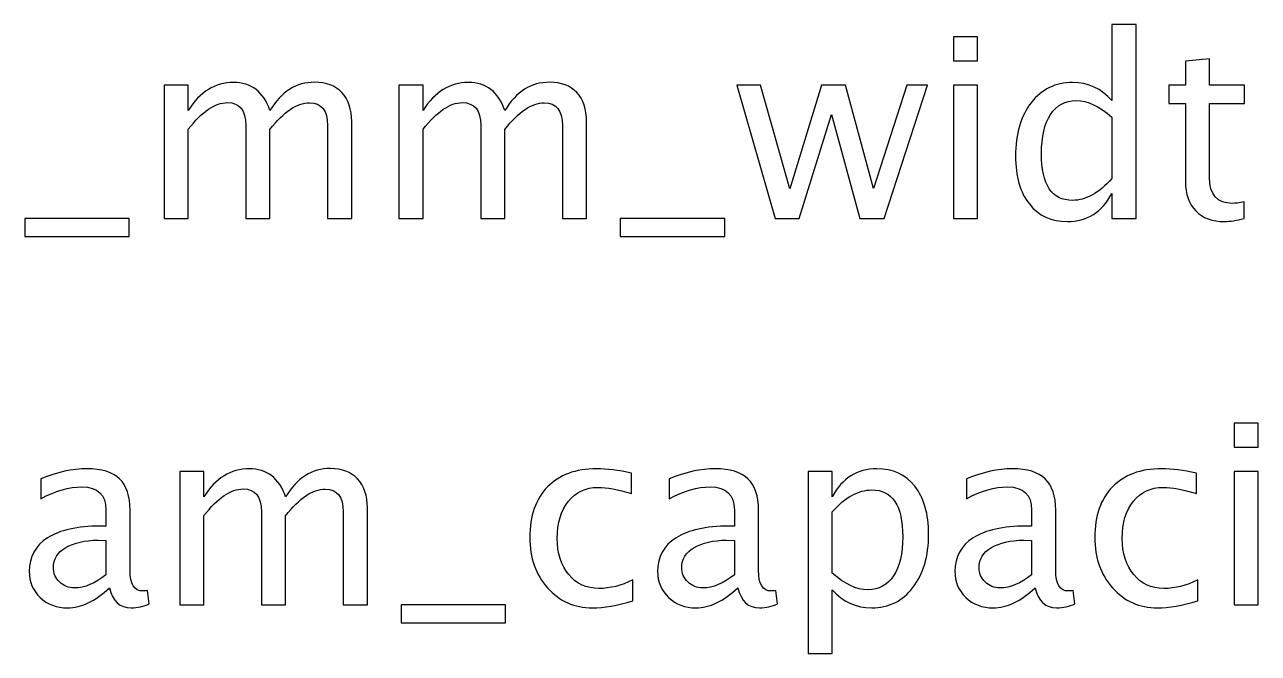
# Model space of a CAD drawing. Header units: centimetres. Extents: x -12.3 to 12.2, y -6 to 13.8.
# Drawn here: x -3.081 to 1.071, y 11.706 to 13.823 of the extents above; entities that cross this region are included whole.
import ezdxf

# ---------------------------------------------------------------- set-up
doc = ezdxf.new("R2010")
doc.units = ezdxf.units.CM
doc.header["$MEASUREMENT"] = 0
doc.layers.add('Layer 1', color=7, linetype='Continuous')

msp = doc.modelspace()

# ---------------------------------------------------------------- linework, layer by layer
at = {"layer": 'Layer 1'}
for points, knots in [([(0.57771, 13.17044), (0.57771, 13.17044), (0.57771, 13.25468), (0.57771, 13.25468), (0.57771, 13.25468), (0.54455, 13.19175), (0.4946, 13.16028), (0.42785, 13.16028), (0.42785, 13.16028), (0.37367, 13.16028), (0.33105, 13.17989), (0.30001, 13.21926), (0.30001, 13.21926), (0.26896, 13.25863), (0.25344, 13.3124), (0.25344, 13.38056), (0.25344, 13.38056), (0.25344, 13.45506), (0.27108, 13.51503), (0.30622, 13.56047), (0.30622, 13.56047), (0.34149, 13.60577), (0.38778, 13.62849), (0.44521, 13.62849), (0.44521, 13.62849), (0.49841, 13.62849), (0.54272, 13.60817), (0.57771, 13.56739), (0.57771, 13.56739), (0.57771, 13.56739), (0.57771, 13.82322), (0.57771, 13.82322), (0.57771, 13.82322), (0.57771, 13.82322), (0.659, 13.82322), (0.659, 13.82322), (0.659, 13.82322), (0.659, 13.82322), (0.659, 13.17044), (0.659, 13.17044), (0.659, 13.17044), (0.659, 13.17044), (0.57771, 13.17044), (0.57771, 13.17044)], [0, 0, 0, 0, 0.0833333, 0.0833333, 0.0833333, 0.0833333, 0.1666667, 0.1666667, 0.1666667, 0.1666667, 0.25, 0.25, 0.25, 0.25, 0.3333333, 0.3333333, 0.3333333, 0.3333333, 0.4166667, 0.4166667, 0.4166667, 0.4166667, 0.5, 0.5, 0.5, 0.5, 0.5833333, 0.5833333, 0.5833333, 0.5833333, 0.6666667, 0.6666667, 0.6666667, 0.6666667, 0.75, 0.75, 0.75, 0.75, 0.8333333, 0.8333333, 0.8333333, 0.8333333, 1, 1, 1, 1]), ([(0.04431, 13.7013), (0.04431, 13.7013), (0.04431, 13.78258), (0.04431, 13.78258), (0.04431, 13.78258), (0.04431, 13.78258), (0.12559, 13.78258), (0.12559, 13.78258), (0.12559, 13.78258), (0.12559, 13.78258), (0.12559, 13.7013), (0.12559, 13.7013), (0.12559, 13.7013), (0.12559, 13.7013), (0.04431, 13.7013), (0.04431, 13.7013)], [0, 0, 0, 0, 0.2, 0.2, 0.2, 0.2, 0.4, 0.4, 0.4, 0.4, 0.6, 0.6, 0.6, 0.6, 1, 1, 1, 1]), ([(1.0225, 13.17058), (0.99738, 13.16367), (0.97551, 13.16028), (0.95703, 13.16028), (0.95703, 13.16028), (0.91554, 13.16028), (0.88322, 13.17213), (0.86008, 13.19584), (0.86008, 13.19584), (0.8368, 13.21955), (0.82523, 13.25243), (0.82523, 13.29462), (0.82523, 13.29462), (0.82523, 13.29462), (0.82523, 13.55821), (0.82523, 13.55821), (0.82523, 13.55821), (0.82523, 13.55821), (0.76906, 13.55821), (0.76906, 13.55821), (0.76906, 13.55821), (0.76906, 13.55821), (0.76906, 13.61918), (0.76906, 13.61918), (0.76906, 13.61918), (0.76906, 13.61918), (0.82523, 13.61918), (0.82523, 13.61918), (0.82523, 13.61918), (0.82523, 13.61918), (0.82523, 13.70031), (0.82523, 13.70031), (0.82523, 13.70031), (0.82523, 13.70031), (0.90651, 13.70808), (0.90651, 13.70808), (0.90651, 13.70808), (0.90651, 13.70808), (0.90651, 13.61918), (0.90651, 13.61918), (0.90651, 13.61918), (0.90651, 13.61918), (1.02419, 13.61918), (1.02419, 13.61918), (1.02419, 13.61918), (1.02419, 13.61918), (1.02419, 13.55821), (1.02419, 13.55821), (1.02419, 13.55821), (1.02419, 13.55821), (0.90651, 13.55821), (0.90651, 13.55821), (0.90651, 13.55821), (0.90651, 13.55821), (0.90651, 13.30929), (0.90651, 13.30929), (0.90651, 13.30929), (0.90651, 13.25059), (0.93205, 13.22124), (0.98299, 13.22124), (0.98299, 13.22124), (0.99386, 13.22124), (1.00698, 13.22307), (1.0225, 13.2266), (1.0225, 13.2266), (1.0225, 13.2266), (1.0225, 13.17058), (1.0225, 13.17058)], [0, 0, 0, 0, 0.0555556, 0.0555556, 0.0555556, 0.0555556, 0.1111111, 0.1111111, 0.1111111, 0.1111111, 0.1666667, 0.1666667, 0.1666667, 0.1666667, 0.2222222, 0.2222222, 0.2222222, 0.2222222, 0.2777778, 0.2777778, 0.2777778, 0.2777778, 0.3333333, 0.3333333, 0.3333333, 0.3333333, 0.3888889, 0.3888889, 0.3888889, 0.3888889, 0.4444444, 0.4444444, 0.4444444, 0.4444444, 0.5, 0.5, 0.5, 0.5, 0.5555556, 0.5555556, 0.5555556, 0.5555556, 0.6111111, 0.6111111, 0.6111111, 0.6111111, 0.6666667, 0.6666667, 0.6666667, 0.6666667, 0.7222222, 0.7222222, 0.7222222, 0.7222222, 0.7777778, 0.7777778, 0.7777778, 0.7777778, 0.8333333, 0.8333333, 0.8333333, 0.8333333, 0.8888889, 0.8888889, 0.8888889, 0.8888889, 1, 1, 1, 1]), ([(-2.61241, 13.17044), (-2.61241, 13.17044), (-2.61241, 13.61918), (-2.61241, 13.61918), (-2.61241, 13.61918), (-2.61241, 13.61918), (-2.53113, 13.61918), (-2.53113, 13.61918), (-2.53113, 13.61918), (-2.53113, 13.61918), (-2.53113, 13.53437), (-2.53113, 13.53437), (-2.53113, 13.53437), (-2.49148, 13.59716), (-2.44068, 13.62849), (-2.37845, 13.62849), (-2.37845, 13.62849), (-2.31847, 13.62849), (-2.27769, 13.59716), (-2.25596, 13.53437), (-2.25596, 13.53437), (-2.21744, 13.59773), (-2.1672, 13.62934), (-2.10554, 13.62934), (-2.10554, 13.62934), (-2.06617, 13.62934), (-2.03555, 13.61776), (-2.01367, 13.59448), (-2.01367, 13.59448), (-1.9918, 13.5712), (-1.98079, 13.5386), (-1.98079, 13.49669), (-1.98079, 13.49669), (-1.98079, 13.49669), (-1.98079, 13.17044), (-1.98079, 13.17044), (-1.98079, 13.17044), (-1.98079, 13.17044), (-2.06207, 13.17044), (-2.06207, 13.17044), (-2.06207, 13.17044), (-2.06207, 13.17044), (-2.06207, 13.48328), (-2.06207, 13.48328), (-2.06207, 13.48328), (-2.06207, 13.53437), (-2.08239, 13.55991), (-2.12303, 13.55991), (-2.12303, 13.55991), (-2.16523, 13.55991), (-2.20954, 13.53013), (-2.25596, 13.47044), (-2.25596, 13.47044), (-2.25596, 13.47044), (-2.25596, 13.17044), (-2.25596, 13.17044), (-2.25596, 13.17044), (-2.25596, 13.17044), (-2.33724, 13.17044), (-2.33724, 13.17044), (-2.33724, 13.17044), (-2.33724, 13.17044), (-2.33724, 13.48357), (-2.33724, 13.48357), (-2.33724, 13.48357), (-2.33724, 13.53507), (-2.35784, 13.56075), (-2.39919, 13.56075), (-2.39919, 13.56075), (-2.44025, 13.56075), (-2.48428, 13.53084), (-2.53113, 13.47087), (-2.53113, 13.47087), (-2.53113, 13.47087), (-2.53113, 13.17044), (-2.53113, 13.17044), (-2.53113, 13.17044), (-2.53113, 13.17044), (-2.61241, 13.17044), (-2.61241, 13.17044)], [0, 0, 0, 0, 0.047619, 0.047619, 0.047619, 0.047619, 0.0952381, 0.0952381, 0.0952381, 0.0952381, 0.1428571, 0.1428571, 0.1428571, 0.1428571, 0.1904762, 0.1904762, 0.1904762, 0.1904762, 0.2380952, 0.2380952, 0.2380952, 0.2380952, 0.2857143, 0.2857143, 0.2857143, 0.2857143, 0.3333333, 0.3333333, 0.3333333, 0.3333333, 0.3809524, 0.3809524, 0.3809524, 0.3809524, 0.4285714, 0.4285714, 0.4285714, 0.4285714, 0.4761905, 0.4761905, 0.4761905, 0.4761905, 0.5238095, 0.5238095, 0.5238095, 0.5238095, 0.5714286, 0.5714286, 0.5714286, 0.5714286, 0.6190476, 0.6190476, 0.6190476, 0.6190476, 0.6666667, 0.6666667, 0.6666667, 0.6666667, 0.7142857, 0.7142857, 0.7142857, 0.7142857, 0.7619048, 0.7619048, 0.7619048, 0.7619048, 0.8095238, 0.8095238, 0.8095238, 0.8095238, 0.8571429, 0.8571429, 0.8571429, 0.8571429, 0.9047619, 0.9047619, 0.9047619, 0.9047619, 1, 1, 1, 1]), ([(-1.8219, 13.17044), (-1.8219, 13.17044), (-1.8219, 13.61918), (-1.8219, 13.61918), (-1.8219, 13.61918), (-1.8219, 13.61918), (-1.74062, 13.61918), (-1.74062, 13.61918), (-1.74062, 13.61918), (-1.74062, 13.61918), (-1.74062, 13.53437), (-1.74062, 13.53437), (-1.74062, 13.53437), (-1.70097, 13.59716), (-1.65017, 13.62849), (-1.58794, 13.62849), (-1.58794, 13.62849), (-1.52796, 13.62849), (-1.48718, 13.59716), (-1.46545, 13.53437), (-1.46545, 13.53437), (-1.42693, 13.59773), (-1.37669, 13.62934), (-1.31503, 13.62934), (-1.31503, 13.62934), (-1.27566, 13.62934), (-1.24504, 13.61776), (-1.22316, 13.59448), (-1.22316, 13.59448), (-1.20129, 13.5712), (-1.19028, 13.5386), (-1.19028, 13.49669), (-1.19028, 13.49669), (-1.19028, 13.49669), (-1.19028, 13.17044), (-1.19028, 13.17044), (-1.19028, 13.17044), (-1.19028, 13.17044), (-1.27156, 13.17044), (-1.27156, 13.17044), (-1.27156, 13.17044), (-1.27156, 13.17044), (-1.27156, 13.48328), (-1.27156, 13.48328), (-1.27156, 13.48328), (-1.27156, 13.53437), (-1.29188, 13.55991), (-1.33252, 13.55991), (-1.33252, 13.55991), (-1.37472, 13.55991), (-1.41903, 13.53013), (-1.46545, 13.47044), (-1.46545, 13.47044), (-1.46545, 13.47044), (-1.46545, 13.17044), (-1.46545, 13.17044), (-1.46545, 13.17044), (-1.46545, 13.17044), (-1.54673, 13.17044), (-1.54673, 13.17044), (-1.54673, 13.17044), (-1.54673, 13.17044), (-1.54673, 13.48357), (-1.54673, 13.48357), (-1.54673, 13.48357), (-1.54673, 13.53507), (-1.56733, 13.56075), (-1.60868, 13.56075), (-1.60868, 13.56075), (-1.64974, 13.56075), (-1.69377, 13.53084), (-1.74062, 13.47087), (-1.74062, 13.47087), (-1.74062, 13.47087), (-1.74062, 13.17044), (-1.74062, 13.17044), (-1.74062, 13.17044), (-1.74062, 13.17044), (-1.8219, 13.17044), (-1.8219, 13.17044)], [0, 0, 0, 0, 0.047619, 0.047619, 0.047619, 0.047619, 0.0952381, 0.0952381, 0.0952381, 0.0952381, 0.1428571, 0.1428571, 0.1428571, 0.1428571, 0.1904762, 0.1904762, 0.1904762, 0.1904762, 0.2380952, 0.2380952, 0.2380952, 0.2380952, 0.2857143, 0.2857143, 0.2857143, 0.2857143, 0.3333333, 0.3333333, 0.3333333, 0.3333333, 0.3809524, 0.3809524, 0.3809524, 0.3809524, 0.4285714, 0.4285714, 0.4285714, 0.4285714, 0.4761905, 0.4761905, 0.4761905, 0.4761905, 0.5238095, 0.5238095, 0.5238095, 0.5238095, 0.5714286, 0.5714286, 0.5714286, 0.5714286, 0.6190476, 0.6190476, 0.6190476, 0.6190476, 0.6666667, 0.6666667, 0.6666667, 0.6666667, 0.7142857, 0.7142857, 0.7142857, 0.7142857, 0.7619048, 0.7619048, 0.7619048, 0.7619048, 0.8095238, 0.8095238, 0.8095238, 0.8095238, 0.8571429, 0.8571429, 0.8571429, 0.8571429, 0.9047619, 0.9047619, 0.9047619, 0.9047619, 1, 1, 1, 1]), ([(-0.55556, 13.17044), (-0.55556, 13.17044), (-0.68425, 13.61918), (-0.68425, 13.61918), (-0.68425, 13.61918), (-0.68425, 13.61918), (-0.60495, 13.61918), (-0.60495, 13.61918), (-0.60495, 13.61918), (-0.60495, 13.61918), (-0.50631, 13.27077), (-0.50631, 13.27077), (-0.50631, 13.27077), (-0.50631, 13.27077), (-0.39991, 13.61918), (-0.39991, 13.61918), (-0.39991, 13.61918), (-0.39991, 13.61918), (-0.31863, 13.61918), (-0.31863, 13.61918), (-0.31863, 13.61918), (-0.31863, 13.61918), (-0.22507, 13.27133), (-0.22507, 13.27133), (-0.22507, 13.27133), (-0.22507, 13.27133), (-0.1119, 13.61918), (-0.1119, 13.61918), (-0.1119, 13.61918), (-0.1119, 13.61918), (-0.04247, 13.61918), (-0.04247, 13.61918), (-0.04247, 13.61918), (-0.04247, 13.61918), (-0.18895, 13.17044), (-0.18895, 13.17044), (-0.18895, 13.17044), (-0.18895, 13.17044), (-0.27023, 13.17044), (-0.27023, 13.17044), (-0.27023, 13.17044), (-0.27023, 13.17044), (-0.36647, 13.5204), (-0.36647, 13.5204), (-0.36647, 13.5204), (-0.36647, 13.5204), (-0.47428, 13.17044), (-0.47428, 13.17044), (-0.47428, 13.17044), (-0.47428, 13.17044), (-0.55556, 13.17044), (-0.55556, 13.17044)], [0, 0, 0, 0, 0.0714286, 0.0714286, 0.0714286, 0.0714286, 0.1428571, 0.1428571, 0.1428571, 0.1428571, 0.2142857, 0.2142857, 0.2142857, 0.2142857, 0.2857143, 0.2857143, 0.2857143, 0.2857143, 0.3571429, 0.3571429, 0.3571429, 0.3571429, 0.4285714, 0.4285714, 0.4285714, 0.4285714, 0.5, 0.5, 0.5, 0.5, 0.5714286, 0.5714286, 0.5714286, 0.5714286, 0.6428571, 0.6428571, 0.6428571, 0.6428571, 0.7142857, 0.7142857, 0.7142857, 0.7142857, 0.7857143, 0.7857143, 0.7857143, 0.7857143, 0.8571429, 0.8571429, 0.8571429, 0.8571429, 1, 1, 1, 1]), ([(0.04431, 13.17044), (0.04431, 13.17044), (0.04431, 13.61918), (0.04431, 13.61918), (0.04431, 13.61918), (0.04431, 13.61918), (0.12559, 13.61918), (0.12559, 13.61918), (0.12559, 13.61918), (0.12559, 13.61918), (0.12559, 13.17044), (0.12559, 13.17044), (0.12559, 13.17044), (0.12559, 13.17044), (0.04431, 13.17044), (0.04431, 13.17044)], [0, 0, 0, 0, 0.2, 0.2, 0.2, 0.2, 0.4, 0.4, 0.4, 0.4, 0.6, 0.6, 0.6, 0.6, 1, 1, 1, 1]), ([(0.57771, 13.51179), (0.53552, 13.5489), (0.49559, 13.56753), (0.45777, 13.56753), (0.45777, 13.56753), (0.42052, 13.56753), (0.39173, 13.55201), (0.37127, 13.52082), (0.37127, 13.52082), (0.35081, 13.48978), (0.34065, 13.44575), (0.34065, 13.38874), (0.34065, 13.38874), (0.34065, 13.28389), (0.37536, 13.2314), (0.44493, 13.2314), (0.44493, 13.2314), (0.49008, 13.2314), (0.53439, 13.25609), (0.57771, 13.30534), (0.57771, 13.30534), (0.57771, 13.30534), (0.57771, 13.51179), (0.57771, 13.51179)], [0, 0, 0, 0, 0.1428571, 0.1428571, 0.1428571, 0.1428571, 0.2857143, 0.2857143, 0.2857143, 0.2857143, 0.4285714, 0.4285714, 0.4285714, 0.4285714, 0.5714286, 0.5714286, 0.5714286, 0.5714286, 0.7142857, 0.7142857, 0.7142857, 0.7142857, 1, 1, 1, 1]), ([(-3.08147, 13.10948), (-3.08147, 13.10948), (-3.08147, 13.17044), (-3.08147, 13.17044), (-3.08147, 13.17044), (-3.08147, 13.17044), (-2.72926, 13.17044), (-2.72926, 13.17044), (-2.72926, 13.17044), (-2.72926, 13.17044), (-2.72926, 13.10948), (-2.72926, 13.10948), (-2.72926, 13.10948), (-2.72926, 13.10948), (-3.08147, 13.10948), (-3.08147, 13.10948)], [0, 0, 0, 0, 0.2, 0.2, 0.2, 0.2, 0.4, 0.4, 0.4, 0.4, 0.6, 0.6, 0.6, 0.6, 1, 1, 1, 1]), ([(-1.07711, 13.10948), (-1.07711, 13.10948), (-1.07711, 13.17044), (-1.07711, 13.17044), (-1.07711, 13.17044), (-1.07711, 13.17044), (-0.7249, 13.17044), (-0.7249, 13.17044), (-0.7249, 13.17044), (-0.7249, 13.17044), (-0.7249, 13.10948), (-0.7249, 13.10948), (-0.7249, 13.10948), (-0.7249, 13.10948), (-1.07711, 13.10948), (-1.07711, 13.10948)], [0, 0, 0, 0, 0.2, 0.2, 0.2, 0.2, 0.4, 0.4, 0.4, 0.4, 0.6, 0.6, 0.6, 0.6, 1, 1, 1, 1]), ([(0.98933, 12.40026), (0.98933, 12.40026), (0.98933, 12.48154), (0.98933, 12.48154), (0.98933, 12.48154), (0.98933, 12.48154), (1.07061, 12.48154), (1.07061, 12.48154), (1.07061, 12.48154), (1.07061, 12.48154), (1.07061, 12.40026), (1.07061, 12.40026), (1.07061, 12.40026), (1.07061, 12.40026), (0.98933, 12.40026), (0.98933, 12.40026)], [0, 0, 0, 0, 0.2, 0.2, 0.2, 0.2, 0.4, 0.4, 0.4, 0.4, 0.6, 0.6, 0.6, 0.6, 1, 1, 1, 1]), ([(-2.79586, 11.92655), (-2.84468, 11.88168), (-2.89167, 11.85924), (-2.93683, 11.85924), (-2.93683, 11.85924), (-2.97394, 11.85924), (-3.00484, 11.87081), (-3.02926, 11.89409), (-3.02926, 11.89409), (-3.05381, 11.91738), (-3.06609, 11.94673), (-3.06609, 11.98215), (-3.06609, 11.98215), (-3.06609, 12.03111), (-3.04548, 12.06879), (-3.00428, 12.09504), (-3.00428, 12.09504), (-2.96307, 12.12128), (-2.90395, 12.13441), (-2.8269, 12.13441), (-2.8269, 12.13441), (-2.8269, 12.13441), (-2.80785, 12.13441), (-2.80785, 12.13441), (-2.80785, 12.13441), (-2.80785, 12.13441), (-2.80785, 12.18845), (-2.80785, 12.18845), (-2.80785, 12.18845), (-2.80785, 12.24052), (-2.83495, 12.26649), (-2.88927, 12.26649), (-2.88927, 12.26649), (-2.93132, 12.26649), (-2.97733, 12.25322), (-3.02714, 12.22669), (-3.02714, 12.22669), (-3.02714, 12.22669), (-3.02714, 12.29358), (-3.02714, 12.29358), (-3.02714, 12.29358), (-2.97239, 12.31616), (-2.92074, 12.32745), (-2.87234, 12.32745), (-2.87234, 12.32745), (-2.82253, 12.32745), (-2.7857, 12.31616), (-2.76213, 12.29344), (-2.76213, 12.29344), (-2.73843, 12.27072), (-2.72657, 12.23573), (-2.72657, 12.18845), (-2.72657, 12.18845), (-2.72657, 12.18845), (-2.72657, 11.98568), (-2.72657, 11.98568), (-2.72657, 11.98568), (-2.72657, 11.93925), (-2.71232, 11.91597), (-2.68367, 11.91597), (-2.68367, 11.91597), (-2.68015, 11.91597), (-2.67492, 11.91653), (-2.66801, 11.91766), (-2.66801, 11.91766), (-2.66801, 11.91766), (-2.66222, 11.8725), (-2.66222, 11.8725), (-2.66222, 11.8725), (-2.68071, 11.86361), (-2.70103, 11.85924), (-2.72333, 11.85924), (-2.72333, 11.85924), (-2.76129, 11.85924), (-2.78542, 11.88168), (-2.79586, 11.92655)], [0, 0, 0, 0, 0.05, 0.05, 0.05, 0.05, 0.1, 0.1, 0.1, 0.1, 0.15, 0.15, 0.15, 0.15, 0.2, 0.2, 0.2, 0.2, 0.25, 0.25, 0.25, 0.25, 0.3, 0.3, 0.3, 0.3, 0.35, 0.35, 0.35, 0.35, 0.4, 0.4, 0.4, 0.4, 0.45, 0.45, 0.45, 0.45, 0.5, 0.5, 0.5, 0.5, 0.55, 0.55, 0.55, 0.55, 0.6, 0.6, 0.6, 0.6, 0.65, 0.65, 0.65, 0.65, 0.7, 0.7, 0.7, 0.7, 0.75, 0.75, 0.75, 0.75, 0.8, 0.8, 0.8, 0.8, 0.85, 0.85, 0.85, 0.85, 0.9, 0.9, 0.9, 0.9, 1, 1, 1, 1]), ([(-2.55964, 11.8694), (-2.55964, 11.8694), (-2.55964, 12.31814), (-2.55964, 12.31814), (-2.55964, 12.31814), (-2.55964, 12.31814), (-2.47836, 12.31814), (-2.47836, 12.31814), (-2.47836, 12.31814), (-2.47836, 12.31814), (-2.47836, 12.23333), (-2.47836, 12.23333), (-2.47836, 12.23333), (-2.43871, 12.29612), (-2.38791, 12.32745), (-2.32568, 12.32745), (-2.32568, 12.32745), (-2.2657, 12.32745), (-2.22492, 12.29612), (-2.20319, 12.23333), (-2.20319, 12.23333), (-2.16467, 12.29669), (-2.11443, 12.3283), (-2.05277, 12.3283), (-2.05277, 12.3283), (-2.0134, 12.3283), (-1.98278, 12.31672), (-1.9609, 12.29344), (-1.9609, 12.29344), (-1.93903, 12.27016), (-1.92802, 12.23756), (-1.92802, 12.19565), (-1.92802, 12.19565), (-1.92802, 12.19565), (-1.92802, 11.8694), (-1.92802, 11.8694), (-1.92802, 11.8694), (-1.92802, 11.8694), (-2.0093, 11.8694), (-2.0093, 11.8694), (-2.0093, 11.8694), (-2.0093, 11.8694), (-2.0093, 12.18224), (-2.0093, 12.18224), (-2.0093, 12.18224), (-2.0093, 12.23333), (-2.02962, 12.25887), (-2.07026, 12.25887), (-2.07026, 12.25887), (-2.11246, 12.25887), (-2.15677, 12.22909), (-2.20319, 12.1694), (-2.20319, 12.1694), (-2.20319, 12.1694), (-2.20319, 11.8694), (-2.20319, 11.8694), (-2.20319, 11.8694), (-2.20319, 11.8694), (-2.28447, 11.8694), (-2.28447, 11.8694), (-2.28447, 11.8694), (-2.28447, 11.8694), (-2.28447, 12.18253), (-2.28447, 12.18253), (-2.28447, 12.18253), (-2.28447, 12.23403), (-2.30507, 12.25971), (-2.34642, 12.25971), (-2.34642, 12.25971), (-2.38748, 12.25971), (-2.43151, 12.2298), (-2.47836, 12.16983), (-2.47836, 12.16983), (-2.47836, 12.16983), (-2.47836, 11.8694), (-2.47836, 11.8694), (-2.47836, 11.8694), (-2.47836, 11.8694), (-2.55964, 11.8694), (-2.55964, 11.8694)], [0, 0, 0, 0, 0.047619, 0.047619, 0.047619, 0.047619, 0.0952381, 0.0952381, 0.0952381, 0.0952381, 0.1428571, 0.1428571, 0.1428571, 0.1428571, 0.1904762, 0.1904762, 0.1904762, 0.1904762, 0.2380952, 0.2380952, 0.2380952, 0.2380952, 0.2857143, 0.2857143, 0.2857143, 0.2857143, 0.3333333, 0.3333333, 0.3333333, 0.3333333, 0.3809524, 0.3809524, 0.3809524, 0.3809524, 0.4285714, 0.4285714, 0.4285714, 0.4285714, 0.4761905, 0.4761905, 0.4761905, 0.4761905, 0.5238095, 0.5238095, 0.5238095, 0.5238095, 0.5714286, 0.5714286, 0.5714286, 0.5714286, 0.6190476, 0.6190476, 0.6190476, 0.6190476, 0.6666667, 0.6666667, 0.6666667, 0.6666667, 0.7142857, 0.7142857, 0.7142857, 0.7142857, 0.7619048, 0.7619048, 0.7619048, 0.7619048, 0.8095238, 0.8095238, 0.8095238, 0.8095238, 0.8571429, 0.8571429, 0.8571429, 0.8571429, 0.9047619, 0.9047619, 0.9047619, 0.9047619, 1, 1, 1, 1]), ([(-1.03422, 11.88295), (-1.08685, 11.86714), (-1.13229, 11.85924), (-1.17053, 11.85924), (-1.17053, 11.85924), (-1.23121, 11.85924), (-1.28144, 11.88168), (-1.32138, 11.92641), (-1.32138, 11.92641), (-1.36131, 11.97128), (-1.38135, 12.02787), (-1.38135, 12.09603), (-1.38135, 12.09603), (-1.38135, 12.16884), (-1.36159, 12.22571), (-1.32208, 12.26635), (-1.32208, 12.26635), (-1.28257, 12.30713), (-1.2274, 12.32745), (-1.15656, 12.32745), (-1.15656, 12.32745), (-1.1217, 12.32745), (-1.08248, 12.32265), (-1.0393, 12.31306), (-1.0393, 12.31306), (-1.0393, 12.31306), (-1.0393, 12.24447), (-1.0393, 12.24447), (-1.0393, 12.24447), (-1.08516, 12.25802), (-1.12255, 12.26479), (-1.15134, 12.26479), (-1.15134, 12.26479), (-1.19311, 12.26479), (-1.22655, 12.24913), (-1.25153, 12.21795), (-1.25153, 12.21795), (-1.2765, 12.18676), (-1.28906, 12.14513), (-1.28906, 12.0932), (-1.28906, 12.0932), (-1.28906, 12.04283), (-1.27608, 12.00219), (-1.25026, 11.971), (-1.25026, 11.971), (-1.22443, 11.93996), (-1.19071, 11.92443), (-1.1488, 11.92443), (-1.1488, 11.92443), (-1.11169, 11.92443), (-1.07359, 11.93403), (-1.03422, 11.95322), (-1.03422, 11.95322), (-1.03422, 11.95322), (-1.03422, 11.88295), (-1.03422, 11.88295)], [0, 0, 0, 0, 0.0666667, 0.0666667, 0.0666667, 0.0666667, 0.1333333, 0.1333333, 0.1333333, 0.1333333, 0.2, 0.2, 0.2, 0.2, 0.2666667, 0.2666667, 0.2666667, 0.2666667, 0.3333333, 0.3333333, 0.3333333, 0.3333333, 0.4, 0.4, 0.4, 0.4, 0.4666667, 0.4666667, 0.4666667, 0.4666667, 0.5333333, 0.5333333, 0.5333333, 0.5333333, 0.6, 0.6, 0.6, 0.6, 0.6666667, 0.6666667, 0.6666667, 0.6666667, 0.7333333, 0.7333333, 0.7333333, 0.7333333, 0.8, 0.8, 0.8, 0.8, 0.8666667, 0.8666667, 0.8666667, 0.8666667, 1, 1, 1, 1]), ([(-0.68087, 11.92655), (-0.72969, 11.88168), (-0.77668, 11.85924), (-0.82184, 11.85924), (-0.82184, 11.85924), (-0.85895, 11.85924), (-0.88985, 11.87081), (-0.91427, 11.89409), (-0.91427, 11.89409), (-0.93882, 11.91738), (-0.9511, 11.94673), (-0.9511, 11.98215), (-0.9511, 11.98215), (-0.9511, 12.03111), (-0.93049, 12.06879), (-0.88929, 12.09504), (-0.88929, 12.09504), (-0.84808, 12.12128), (-0.78896, 12.13441), (-0.71191, 12.13441), (-0.71191, 12.13441), (-0.71191, 12.13441), (-0.69286, 12.13441), (-0.69286, 12.13441), (-0.69286, 12.13441), (-0.69286, 12.13441), (-0.69286, 12.18845), (-0.69286, 12.18845), (-0.69286, 12.18845), (-0.69286, 12.24052), (-0.71996, 12.26649), (-0.77428, 12.26649), (-0.77428, 12.26649), (-0.81633, 12.26649), (-0.86234, 12.25322), (-0.91215, 12.22669), (-0.91215, 12.22669), (-0.91215, 12.22669), (-0.91215, 12.29358), (-0.91215, 12.29358), (-0.91215, 12.29358), (-0.8574, 12.31616), (-0.80575, 12.32745), (-0.75735, 12.32745), (-0.75735, 12.32745), (-0.70754, 12.32745), (-0.67071, 12.31616), (-0.64714, 12.29344), (-0.64714, 12.29344), (-0.62344, 12.27072), (-0.61158, 12.23573), (-0.61158, 12.18845), (-0.61158, 12.18845), (-0.61158, 12.18845), (-0.61158, 11.98568), (-0.61158, 11.98568), (-0.61158, 11.98568), (-0.61158, 11.93925), (-0.59733, 11.91597), (-0.56868, 11.91597), (-0.56868, 11.91597), (-0.56516, 11.91597), (-0.55993, 11.91653), (-0.55302, 11.91766), (-0.55302, 11.91766), (-0.55302, 11.91766), (-0.54723, 11.8725), (-0.54723, 11.8725), (-0.54723, 11.8725), (-0.56572, 11.86361), (-0.58604, 11.85924), (-0.60834, 11.85924), (-0.60834, 11.85924), (-0.6463, 11.85924), (-0.67043, 11.88168), (-0.68087, 11.92655)], [0, 0, 0, 0, 0.05, 0.05, 0.05, 0.05, 0.1, 0.1, 0.1, 0.1, 0.15, 0.15, 0.15, 0.15, 0.2, 0.2, 0.2, 0.2, 0.25, 0.25, 0.25, 0.25, 0.3, 0.3, 0.3, 0.3, 0.35, 0.35, 0.35, 0.35, 0.4, 0.4, 0.4, 0.4, 0.45, 0.45, 0.45, 0.45, 0.5, 0.5, 0.5, 0.5, 0.55, 0.55, 0.55, 0.55, 0.6, 0.6, 0.6, 0.6, 0.65, 0.65, 0.65, 0.65, 0.7, 0.7, 0.7, 0.7, 0.75, 0.75, 0.75, 0.75, 0.8, 0.8, 0.8, 0.8, 0.85, 0.85, 0.85, 0.85, 0.9, 0.9, 0.9, 0.9, 1, 1, 1, 1]), ([(-0.44465, 11.70599), (-0.44465, 11.70599), (-0.44465, 12.31814), (-0.44465, 12.31814), (-0.44465, 12.31814), (-0.44465, 12.31814), (-0.36337, 12.31814), (-0.36337, 12.31814), (-0.36337, 12.31814), (-0.36337, 12.31814), (-0.36337, 12.23333), (-0.36337, 12.23333), (-0.36337, 12.23333), (-0.33007, 12.29612), (-0.27997, 12.32745), (-0.21323, 12.32745), (-0.21323, 12.32745), (-0.15918, 12.32745), (-0.11671, 12.30783), (-0.08566, 12.26846), (-0.08566, 12.26846), (-0.05462, 12.22909), (-0.03909, 12.17533), (-0.03909, 12.10717), (-0.03909, 12.10717), (-0.03909, 12.03295), (-0.05673, 11.97298), (-0.09187, 11.92754), (-0.09187, 11.92754), (-0.12701, 11.88196), (-0.17329, 11.85924), (-0.23058, 11.85924), (-0.23058, 11.85924), (-0.28378, 11.85924), (-0.32809, 11.87956), (-0.36337, 11.92034), (-0.36337, 11.92034), (-0.36337, 11.92034), (-0.36337, 11.70599), (-0.36337, 11.70599), (-0.36337, 11.70599), (-0.36337, 11.70599), (-0.44465, 11.70599), (-0.44465, 11.70599)], [0, 0, 0, 0, 0.0833333, 0.0833333, 0.0833333, 0.0833333, 0.1666667, 0.1666667, 0.1666667, 0.1666667, 0.25, 0.25, 0.25, 0.25, 0.3333333, 0.3333333, 0.3333333, 0.3333333, 0.4166667, 0.4166667, 0.4166667, 0.4166667, 0.5, 0.5, 0.5, 0.5, 0.5833333, 0.5833333, 0.5833333, 0.5833333, 0.6666667, 0.6666667, 0.6666667, 0.6666667, 0.75, 0.75, 0.75, 0.75, 0.8333333, 0.8333333, 0.8333333, 0.8333333, 1, 1, 1, 1]), ([(0.31947, 11.92655), (0.27065, 11.88168), (0.22366, 11.85924), (0.1785, 11.85924), (0.1785, 11.85924), (0.14139, 11.85924), (0.11049, 11.87081), (0.08607, 11.89409), (0.08607, 11.89409), (0.06152, 11.91738), (0.04924, 11.94673), (0.04924, 11.98215), (0.04924, 11.98215), (0.04924, 12.03111), (0.06985, 12.06879), (0.11105, 12.09504), (0.11105, 12.09504), (0.15226, 12.12128), (0.21138, 12.13441), (0.28843, 12.13441), (0.28843, 12.13441), (0.28843, 12.13441), (0.30748, 12.13441), (0.30748, 12.13441), (0.30748, 12.13441), (0.30748, 12.13441), (0.30748, 12.18845), (0.30748, 12.18845), (0.30748, 12.18845), (0.30748, 12.24052), (0.28038, 12.26649), (0.22606, 12.26649), (0.22606, 12.26649), (0.18401, 12.26649), (0.138, 12.25322), (0.08819, 12.22669), (0.08819, 12.22669), (0.08819, 12.22669), (0.08819, 12.29358), (0.08819, 12.29358), (0.08819, 12.29358), (0.14294, 12.31616), (0.19459, 12.32745), (0.24299, 12.32745), (0.24299, 12.32745), (0.2928, 12.32745), (0.32963, 12.31616), (0.3532, 12.29344), (0.3532, 12.29344), (0.3769, 12.27072), (0.38876, 12.23573), (0.38876, 12.18845), (0.38876, 12.18845), (0.38876, 12.18845), (0.38876, 11.98568), (0.38876, 11.98568), (0.38876, 11.98568), (0.38876, 11.93925), (0.40301, 11.91597), (0.43166, 11.91597), (0.43166, 11.91597), (0.43518, 11.91597), (0.44041, 11.91653), (0.44732, 11.91766), (0.44732, 11.91766), (0.44732, 11.91766), (0.45311, 11.8725), (0.45311, 11.8725), (0.45311, 11.8725), (0.43462, 11.86361), (0.4143, 11.85924), (0.392, 11.85924), (0.392, 11.85924), (0.35404, 11.85924), (0.32991, 11.88168), (0.31947, 11.92655)], [0, 0, 0, 0, 0.05, 0.05, 0.05, 0.05, 0.1, 0.1, 0.1, 0.1, 0.15, 0.15, 0.15, 0.15, 0.2, 0.2, 0.2, 0.2, 0.25, 0.25, 0.25, 0.25, 0.3, 0.3, 0.3, 0.3, 0.35, 0.35, 0.35, 0.35, 0.4, 0.4, 0.4, 0.4, 0.45, 0.45, 0.45, 0.45, 0.5, 0.5, 0.5, 0.5, 0.55, 0.55, 0.55, 0.55, 0.6, 0.6, 0.6, 0.6, 0.65, 0.65, 0.65, 0.65, 0.7, 0.7, 0.7, 0.7, 0.75, 0.75, 0.75, 0.75, 0.8, 0.8, 0.8, 0.8, 0.85, 0.85, 0.85, 0.85, 0.9, 0.9, 0.9, 0.9, 1, 1, 1, 1]), ([(0.86726, 11.88295), (0.81463, 11.86714), (0.76919, 11.85924), (0.73095, 11.85924), (0.73095, 11.85924), (0.67027, 11.85924), (0.62004, 11.88168), (0.5801, 11.92641), (0.5801, 11.92641), (0.54017, 11.97128), (0.52013, 12.02787), (0.52013, 12.09603), (0.52013, 12.09603), (0.52013, 12.16884), (0.53989, 12.22571), (0.5794, 12.26635), (0.5794, 12.26635), (0.61891, 12.30713), (0.67408, 12.32745), (0.74492, 12.32745), (0.74492, 12.32745), (0.77978, 12.32745), (0.819, 12.32265), (0.86218, 12.31306), (0.86218, 12.31306), (0.86218, 12.31306), (0.86218, 12.24447), (0.86218, 12.24447), (0.86218, 12.24447), (0.81632, 12.25802), (0.77893, 12.26479), (0.75014, 12.26479), (0.75014, 12.26479), (0.70837, 12.26479), (0.67493, 12.24913), (0.64995, 12.21795), (0.64995, 12.21795), (0.62498, 12.18676), (0.61242, 12.14513), (0.61242, 12.0932), (0.61242, 12.0932), (0.61242, 12.04283), (0.6254, 12.00219), (0.65122, 11.971), (0.65122, 11.971), (0.67705, 11.93996), (0.71077, 11.92443), (0.75268, 11.92443), (0.75268, 11.92443), (0.78979, 11.92443), (0.82789, 11.93403), (0.86726, 11.95322), (0.86726, 11.95322), (0.86726, 11.95322), (0.86726, 11.88295), (0.86726, 11.88295)], [0, 0, 0, 0, 0.0666667, 0.0666667, 0.0666667, 0.0666667, 0.1333333, 0.1333333, 0.1333333, 0.1333333, 0.2, 0.2, 0.2, 0.2, 0.2666667, 0.2666667, 0.2666667, 0.2666667, 0.3333333, 0.3333333, 0.3333333, 0.3333333, 0.4, 0.4, 0.4, 0.4, 0.4666667, 0.4666667, 0.4666667, 0.4666667, 0.5333333, 0.5333333, 0.5333333, 0.5333333, 0.6, 0.6, 0.6, 0.6, 0.6666667, 0.6666667, 0.6666667, 0.6666667, 0.7333333, 0.7333333, 0.7333333, 0.7333333, 0.8, 0.8, 0.8, 0.8, 0.8666667, 0.8666667, 0.8666667, 0.8666667, 1, 1, 1, 1]), ([(0.98933, 11.8694), (0.98933, 11.8694), (0.98933, 12.31814), (0.98933, 12.31814), (0.98933, 12.31814), (0.98933, 12.31814), (1.07061, 12.31814), (1.07061, 12.31814), (1.07061, 12.31814), (1.07061, 12.31814), (1.07061, 11.8694), (1.07061, 11.8694), (1.07061, 11.8694), (1.07061, 11.8694), (0.98933, 11.8694), (0.98933, 11.8694)], [0, 0, 0, 0, 0.2, 0.2, 0.2, 0.2, 0.4, 0.4, 0.4, 0.4, 0.6, 0.6, 0.6, 0.6, 1, 1, 1, 1]), ([(-0.36337, 11.97636), (-0.32146, 11.93897), (-0.28152, 11.9202), (-0.24357, 11.9202), (-0.24357, 11.9202), (-0.20617, 11.9202), (-0.17724, 11.93586), (-0.15692, 11.96705), (-0.15692, 11.96705), (-0.13646, 11.99823), (-0.1263, 12.04212), (-0.1263, 12.09885), (-0.1263, 12.09885), (-0.1263, 12.20383), (-0.16102, 12.25633), (-0.23044, 12.25633), (-0.23044, 12.25633), (-0.27588, 12.25633), (-0.32019, 12.23177), (-0.36337, 12.18253), (-0.36337, 12.18253), (-0.36337, 12.18253), (-0.36337, 11.97636), (-0.36337, 11.97636)], [0, 0, 0, 0, 0.1428571, 0.1428571, 0.1428571, 0.1428571, 0.2857143, 0.2857143, 0.2857143, 0.2857143, 0.4285714, 0.4285714, 0.4285714, 0.4285714, 0.5714286, 0.5714286, 0.5714286, 0.5714286, 0.7142857, 0.7142857, 0.7142857, 0.7142857, 1, 1, 1, 1]), ([(-2.80785, 11.97086), (-2.80785, 11.97086), (-2.80785, 12.08615), (-2.80785, 12.08615), (-2.80785, 12.08615), (-2.80785, 12.08615), (-2.83396, 12.08699), (-2.83396, 12.08699), (-2.83396, 12.08699), (-2.87911, 12.08699), (-2.91552, 12.07867), (-2.94332, 12.06202), (-2.94332, 12.06202), (-2.97098, 12.04523), (-2.98481, 12.02307), (-2.98481, 11.99541), (-2.98481, 11.99541), (-2.98481, 11.97608), (-2.97789, 11.95971), (-2.9642, 11.94631), (-2.9642, 11.94631), (-2.95037, 11.9329), (-2.93358, 11.92613), (-2.91369, 11.92613), (-2.91369, 11.92613), (-2.87982, 11.92613), (-2.84454, 11.94108), (-2.80785, 11.97086)], [0, 0, 0, 0, 0.125, 0.125, 0.125, 0.125, 0.25, 0.25, 0.25, 0.25, 0.375, 0.375, 0.375, 0.375, 0.5, 0.5, 0.5, 0.5, 0.625, 0.625, 0.625, 0.625, 0.75, 0.75, 0.75, 0.75, 1, 1, 1, 1]), ([(-0.69286, 11.97086), (-0.69286, 11.97086), (-0.69286, 12.08615), (-0.69286, 12.08615), (-0.69286, 12.08615), (-0.69286, 12.08615), (-0.71897, 12.08699), (-0.71897, 12.08699), (-0.71897, 12.08699), (-0.76412, 12.08699), (-0.80053, 12.07867), (-0.82833, 12.06202), (-0.82833, 12.06202), (-0.85599, 12.04523), (-0.86982, 12.02307), (-0.86982, 11.99541), (-0.86982, 11.99541), (-0.86982, 11.97608), (-0.8629, 11.95971), (-0.84921, 11.94631), (-0.84921, 11.94631), (-0.83538, 11.9329), (-0.81859, 11.92613), (-0.7987, 11.92613), (-0.7987, 11.92613), (-0.76483, 11.92613), (-0.72955, 11.94108), (-0.69286, 11.97086)], [0, 0, 0, 0, 0.125, 0.125, 0.125, 0.125, 0.25, 0.25, 0.25, 0.25, 0.375, 0.375, 0.375, 0.375, 0.5, 0.5, 0.5, 0.5, 0.625, 0.625, 0.625, 0.625, 0.75, 0.75, 0.75, 0.75, 1, 1, 1, 1]), ([(0.30748, 11.97086), (0.30748, 11.97086), (0.30748, 12.08615), (0.30748, 12.08615), (0.30748, 12.08615), (0.30748, 12.08615), (0.28137, 12.08699), (0.28137, 12.08699), (0.28137, 12.08699), (0.23622, 12.08699), (0.19981, 12.07867), (0.17201, 12.06202), (0.17201, 12.06202), (0.14435, 12.04523), (0.13052, 12.02307), (0.13052, 11.99541), (0.13052, 11.99541), (0.13052, 11.97608), (0.13744, 11.95971), (0.15113, 11.94631), (0.15113, 11.94631), (0.16496, 11.9329), (0.18175, 11.92613), (0.20164, 11.92613), (0.20164, 11.92613), (0.23551, 11.92613), (0.27079, 11.94108), (0.30748, 11.97086)], [0, 0, 0, 0, 0.125, 0.125, 0.125, 0.125, 0.25, 0.25, 0.25, 0.25, 0.375, 0.375, 0.375, 0.375, 0.5, 0.5, 0.5, 0.5, 0.625, 0.625, 0.625, 0.625, 0.75, 0.75, 0.75, 0.75, 1, 1, 1, 1]), ([(-1.81485, 11.80844), (-1.81485, 11.80844), (-1.81485, 11.8694), (-1.81485, 11.8694), (-1.81485, 11.8694), (-1.81485, 11.8694), (-1.46264, 11.8694), (-1.46264, 11.8694), (-1.46264, 11.8694), (-1.46264, 11.8694), (-1.46264, 11.80844), (-1.46264, 11.80844), (-1.46264, 11.80844), (-1.46264, 11.80844), (-1.81485, 11.80844), (-1.81485, 11.80844)], [0, 0, 0, 0, 0.2, 0.2, 0.2, 0.2, 0.4, 0.4, 0.4, 0.4, 0.6, 0.6, 0.6, 0.6, 1, 1, 1, 1])]:
    msp.add_open_spline(points, degree=3, knots=knots, dxfattribs=at)

doc.saveas('drawing.dxf')
